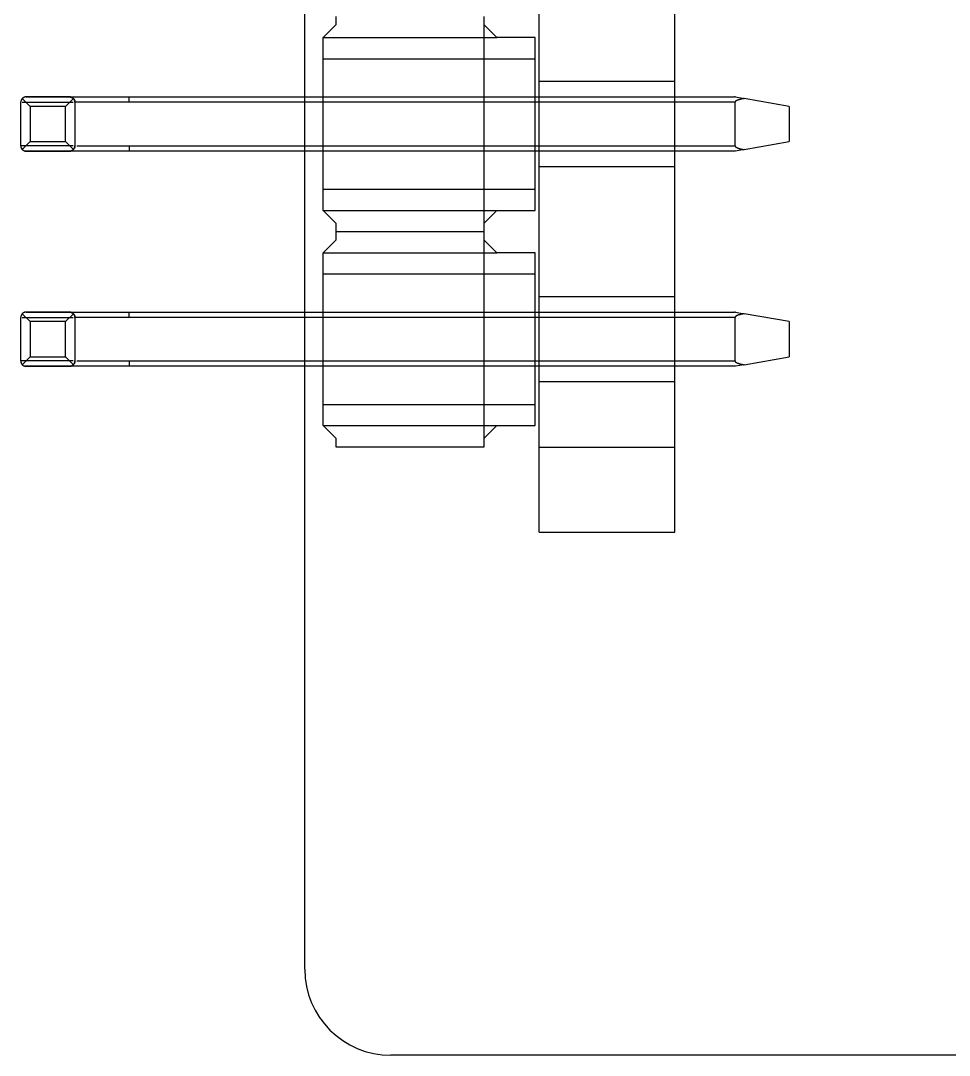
# Model space of a CAD drawing. Header units: millimetres. Extents: x -9.7 to 17, y -113.7 to -66.3.
# Drawn here: x -9.72 to 1.24, y -113.69 to -101.48 of the extents above; entities that cross this region are included whole.
import ezdxf

# ---------------------------------------------------------------- set-up
doc = ezdxf.new("R2010")
doc.units = ezdxf.units.MM
doc.linetypes.add('HIDDEN', pattern=[9.525, 6.35, -3.175])
doc.layers.get('0').update_dxf_attribs({"lineweight": 70})
doc.layers.add('Hidden', color=7, linetype='HIDDEN', lineweight=70)

msp = doc.modelspace()

# ---------------------------------------------------------------- linework, layer by layer
at = {"color": 7, "lineweight": -3}
for p, q in [((-6.368, -112.674), (-6.368, -67.335)), ((-3.6, -107.513), (-3.6, -72.493)), ((-2, -107.513), (-2, -99.426)), ((-9.72, -102.437), (-9.72, -102.441)), ((-9.72, -102.953), (-9.72, -102.441)), ((-9.607, -102.49), (-9.701, -102.396)), ((-9.133, -102.378), (-9.667, -102.378)), ((-9.656, -102.377), (-9.144, -102.377)), ((-9.193, -102.49), (-9.099, -102.396)), ((-9.134, -102.377), (-9.103, -102.377)), ((-9.103, -102.377), (-8.44, -102.377)), ((-9.08, -102.441), (-9.08, -102.953)), ((-8.44, -102.441), (-9.08, -102.441)), ((-8.44, -102.377), (-6.368, -102.377)), ((-6.368, -102.441), (-8.44, -102.441)), ((-9.193, -102.49), (-9.607, -102.49)), ((-9.607, -102.49), (-9.607, -102.904)), ((-9.193, -102.904), (-9.193, -102.49)), ((-9.701, -102.999), (-9.607, -102.904)), ((-9.607, -102.904), (-9.193, -102.904)), ((-9.099, -102.999), (-9.193, -102.904)), ((-9.667, -103.016), (-9.133, -103.016)), ((-9.144, -103.017), (-9.656, -103.017)), ((-8.44, -103.017), (-9.144, -103.017)), ((-8.44, -102.953), (-6.368, -102.953)), ((-6.368, -103.017), (-8.44, -103.017)), ((-9.72, -104.977), (-9.72, -104.981)), ((-9.72, -105.493), (-9.72, -104.981)), ((-9.607, -105.03), (-9.701, -104.936)), ((-9.133, -104.918), (-9.667, -104.918)), ((-9.656, -104.917), (-9.144, -104.917)), ((-9.193, -105.03), (-9.099, -104.936)), ((-9.134, -104.917), (-9.103, -104.917)), ((-9.103, -104.917), (-8.44, -104.917)), ((-9.08, -104.981), (-9.08, -105.493)), ((-8.44, -104.981), (-9.08, -104.981)), ((-8.44, -104.917), (-6.368, -104.917)), ((-6.368, -104.981), (-8.44, -104.981)), ((-9.193, -105.03), (-9.607, -105.03)), ((-9.607, -105.03), (-9.607, -105.444)), ((-9.193, -105.444), (-9.193, -105.03)), ((-9.701, -105.539), (-9.607, -105.444)), ((-9.607, -105.444), (-9.193, -105.444)), ((-9.099, -105.539), (-9.193, -105.444)), ((-8.44, -105.493), (-6.368, -105.493)), ((-9.667, -105.556), (-9.133, -105.556)), ((-9.144, -105.557), (-9.656, -105.557)), ((-8.44, -105.557), (-9.144, -105.557)), ((-6.368, -105.557), (-8.44, -105.557)), ((-3.6, -107.513), (-2, -107.513)), ((8.364, -113.69), (-5.352, -113.69))]:
    msp.add_line(p, q, dxfattribs=at)
msp.add_arc((-5.352, -112.674), 1.016, 180, 270, dxfattribs=at)
for centre in [(-8.44, -102.441), (-8.44, -104.981)]:
    msp.add_ellipse(centre, major_axis=(0, -0.064), ratio=0.000208, start_param=1.570796, end_param=3.141593, dxfattribs=at)
at = {"color": 7, "lineweight": -3, "extrusion": (-7.42711e-49, 7.95599e-31, -1)}
for centre in [(-8.44, -102.953), (-8.44, -105.493)]:
    msp.add_ellipse(centre, major_axis=(0, 0.064), ratio=0.000208, start_param=1.570796, end_param=3.141593, dxfattribs=at)
at = {"color": 7, "lineweight": -3}
for points, knots in [([(-9.701, -102.396), (-9.705, -102.4), (-9.71, -102.406), (-9.714, -102.415), (-9.716, -102.42), (-9.718, -102.424), (-9.719, -102.428), (-9.719, -102.43), (-9.719, -102.432), (-9.72, -102.434), (-9.72, -102.436), (-9.72, -102.439), (-9.72, -102.44), (-9.72, -102.441)], [0, 0, 0, 0, 0.337858, 0.4465, 0.575502, 0.652676, 0.743645, 0.778355, 0.815966, 0.856935, 0.901466, 0.949498, 1, 1, 1, 1]), ([(-9.667, -102.378), (-9.668, -102.379), (-9.67, -102.379), (-9.674, -102.38), (-9.677, -102.381), (-9.681, -102.382), (-9.687, -102.385), (-9.694, -102.389), (-9.699, -102.394), (-9.701, -102.396)], [0, 0, 0, 0, 0.085863, 0.170561, 0.254296, 0.378541, 0.501828, 0.748342, 1, 1, 1, 1]), ([(-9.656, -102.377), (-9.658, -102.377), (-9.662, -102.377), (-9.665, -102.378), (-9.667, -102.378)], [0, 0, 0, 0, 0.55994, 1, 1, 1, 1]), ([(-9.144, -102.377), (-9.142, -102.377), (-9.138, -102.377), (-9.135, -102.378), (-9.133, -102.378)], [0, 0, 0, 0, 0.55994, 1, 1, 1, 1]), ([(-9.099, -102.396), (-9.101, -102.394), (-9.106, -102.389), (-9.113, -102.385), (-9.119, -102.382), (-9.123, -102.381), (-9.126, -102.38), (-9.13, -102.379), (-9.132, -102.379), (-9.133, -102.378)], [0, 0, 0, 0, 0.250981, 0.497293, 0.620649, 0.745069, 0.828977, 0.913887, 1, 1, 1, 1]), ([(-9.08, -102.441), (-9.08, -102.441), (-9.08, -102.44), (-9.08, -102.438), (-9.08, -102.436), (-9.08, -102.435), (-9.081, -102.433), (-9.081, -102.431), (-9.081, -102.428), (-9.082, -102.425), (-9.083, -102.422), (-9.084, -102.419), (-9.085, -102.415), (-9.088, -102.409), (-9.093, -102.402), (-9.097, -102.398), (-9.099, -102.396)], [0, 0, 0, 0, 0.033141, 0.065982, 0.098538, 0.130825, 0.173485, 0.215737, 0.257622, 0.319854, 0.381505, 0.44273, 0.503682, 0.665984, 0.830465, 1, 1, 1, 1]), ([(-9.72, -102.953), (-9.72, -102.954), (-9.72, -102.955), (-9.72, -102.957), (-9.72, -102.958), (-9.72, -102.96), (-9.719, -102.962), (-9.719, -102.964), (-9.719, -102.967), (-9.718, -102.969), (-9.717, -102.972), (-9.716, -102.975), (-9.715, -102.98), (-9.712, -102.985), (-9.707, -102.992), (-9.703, -102.997), (-9.701, -102.999)], [0, 0, 0, 0, 0.033141, 0.065982, 0.098538, 0.130825, 0.173485, 0.215737, 0.257622, 0.319854, 0.381505, 0.44273, 0.503682, 0.665984, 0.830465, 1, 1, 1, 1]), ([(-9.701, -102.999), (-9.699, -103.001), (-9.694, -103.005), (-9.687, -103.009), (-9.681, -103.012), (-9.677, -103.014), (-9.674, -103.015), (-9.67, -103.016), (-9.668, -103.016), (-9.667, -103.016)], [0, 0, 0, 0, 0.250981, 0.497293, 0.620649, 0.745069, 0.828977, 0.913887, 1, 1, 1, 1]), ([(-9.656, -103.017), (-9.658, -103.017), (-9.662, -103.017), (-9.665, -103.017), (-9.667, -103.016)], [0, 0, 0, 0, 0.55994, 1, 1, 1, 1]), ([(-9.144, -103.017), (-9.142, -103.017), (-9.138, -103.017), (-9.135, -103.017), (-9.133, -103.016)], [0, 0, 0, 0, 0.55994, 1, 1, 1, 1]), ([(-9.133, -103.016), (-9.132, -103.016), (-9.13, -103.016), (-9.126, -103.015), (-9.123, -103.014), (-9.119, -103.012), (-9.113, -103.009), (-9.106, -103.005), (-9.101, -103.001), (-9.099, -102.999)], [0, 0, 0, 0, 0.085863, 0.170561, 0.254296, 0.378541, 0.501828, 0.748342, 1, 1, 1, 1]), ([(-9.099, -102.999), (-9.095, -102.994), (-9.09, -102.989), (-9.086, -102.98), (-9.084, -102.975), (-9.082, -102.97), (-9.081, -102.967), (-9.081, -102.964), (-9.081, -102.962), (-9.08, -102.96), (-9.08, -102.958), (-9.08, -102.956), (-9.08, -102.954), (-9.08, -102.953)], [0, 0, 0, 0, 0.337858, 0.4465, 0.575502, 0.652676, 0.743645, 0.778355, 0.815966, 0.856935, 0.901466, 0.949498, 1, 1, 1, 1]), ([(-9.059, -102.953), (-9.059, -102.953), (-9.049, -102.953), (-9.028, -102.953), (-8.991, -102.953), (-8.945, -102.953), (-8.89, -102.953), (-8.827, -102.953), (-8.758, -102.953), (-8.685, -102.953), (-8.609, -102.953), (-8.528, -102.953), (-8.471, -102.953), (-8.44, -102.953)], [0, 0, 0, 0, 0.000963, 0.044413, 0.104314, 0.17947, 0.268626, 0.370353, 0.482824, 0.604183, 0.724831, 0.849982, 1, 1, 1, 1]), ([(-9.701, -104.936), (-9.705, -104.94), (-9.71, -104.946), (-9.714, -104.955), (-9.716, -104.96), (-9.718, -104.964), (-9.719, -104.968), (-9.719, -104.97), (-9.719, -104.972), (-9.72, -104.974), (-9.72, -104.976), (-9.72, -104.979), (-9.72, -104.98), (-9.72, -104.981)], [0, 0, 0, 0, 0.337858, 0.4465, 0.575502, 0.652676, 0.743645, 0.778355, 0.815966, 0.856935, 0.901466, 0.949498, 1, 1, 1, 1]), ([(-9.667, -104.918), (-9.668, -104.919), (-9.67, -104.919), (-9.674, -104.92), (-9.677, -104.921), (-9.681, -104.922), (-9.687, -104.925), (-9.694, -104.929), (-9.699, -104.934), (-9.701, -104.936)], [0, 0, 0, 0, 0.085863, 0.170561, 0.254296, 0.378541, 0.501828, 0.748342, 1, 1, 1, 1]), ([(-9.656, -104.917), (-9.658, -104.917), (-9.662, -104.917), (-9.665, -104.918), (-9.667, -104.918)], [0, 0, 0, 0, 0.55994, 1, 1, 1, 1]), ([(-9.144, -104.917), (-9.142, -104.917), (-9.138, -104.917), (-9.135, -104.918), (-9.133, -104.918)], [0, 0, 0, 0, 0.55994, 1, 1, 1, 1]), ([(-9.099, -104.936), (-9.101, -104.934), (-9.106, -104.929), (-9.113, -104.925), (-9.119, -104.922), (-9.123, -104.921), (-9.126, -104.92), (-9.13, -104.919), (-9.132, -104.919), (-9.133, -104.918)], [0, 0, 0, 0, 0.250981, 0.497293, 0.620649, 0.745069, 0.828977, 0.913887, 1, 1, 1, 1]), ([(-9.08, -104.981), (-9.08, -104.981), (-9.08, -104.98), (-9.08, -104.978), (-9.08, -104.976), (-9.08, -104.975), (-9.081, -104.973), (-9.081, -104.971), (-9.081, -104.968), (-9.082, -104.965), (-9.083, -104.962), (-9.084, -104.959), (-9.085, -104.955), (-9.088, -104.949), (-9.093, -104.942), (-9.097, -104.938), (-9.099, -104.936)], [0, 0, 0, 0, 0.033141, 0.065982, 0.098538, 0.130825, 0.173485, 0.215737, 0.257622, 0.319854, 0.381505, 0.44273, 0.503682, 0.665984, 0.830465, 1, 1, 1, 1]), ([(-9.72, -105.493), (-9.72, -105.494), (-9.72, -105.495), (-9.72, -105.497), (-9.72, -105.498), (-9.72, -105.5), (-9.719, -105.502), (-9.719, -105.504), (-9.719, -105.507), (-9.718, -105.509), (-9.717, -105.512), (-9.716, -105.515), (-9.715, -105.52), (-9.712, -105.525), (-9.707, -105.532), (-9.703, -105.537), (-9.701, -105.539)], [0, 0, 0, 0, 0.033141, 0.065982, 0.098538, 0.130825, 0.173485, 0.215737, 0.257622, 0.319854, 0.381505, 0.44273, 0.503682, 0.665984, 0.830465, 1, 1, 1, 1]), ([(-9.099, -105.539), (-9.095, -105.534), (-9.09, -105.529), (-9.086, -105.52), (-9.084, -105.515), (-9.082, -105.51), (-9.081, -105.507), (-9.081, -105.504), (-9.081, -105.502), (-9.08, -105.5), (-9.08, -105.498), (-9.08, -105.496), (-9.08, -105.494), (-9.08, -105.493)], [0, 0, 0, 0, 0.337858, 0.4465, 0.575502, 0.652676, 0.743645, 0.778355, 0.815966, 0.856935, 0.901466, 0.949498, 1, 1, 1, 1]), ([(-9.059, -105.493), (-9.059, -105.493), (-9.049, -105.493), (-9.028, -105.493), (-8.991, -105.493), (-8.945, -105.493), (-8.89, -105.493), (-8.827, -105.493), (-8.758, -105.493), (-8.685, -105.493), (-8.609, -105.493), (-8.528, -105.493), (-8.471, -105.493), (-8.44, -105.493)], [0, 0, 0, 0, 0.000963, 0.044413, 0.104314, 0.17947, 0.268626, 0.370353, 0.482824, 0.604183, 0.724831, 0.849982, 1, 1, 1, 1]), ([(-9.701, -105.539), (-9.699, -105.541), (-9.694, -105.545), (-9.687, -105.549), (-9.681, -105.552), (-9.677, -105.554), (-9.674, -105.555), (-9.67, -105.556), (-9.668, -105.556), (-9.667, -105.556)], [0, 0, 0, 0, 0.250981, 0.497293, 0.620649, 0.745069, 0.828977, 0.913887, 1, 1, 1, 1]), ([(-9.656, -105.557), (-9.658, -105.557), (-9.662, -105.557), (-9.665, -105.557), (-9.667, -105.556)], [0, 0, 0, 0, 0.55994, 1, 1, 1, 1]), ([(-9.144, -105.557), (-9.142, -105.557), (-9.138, -105.557), (-9.135, -105.557), (-9.133, -105.556)], [0, 0, 0, 0, 0.55994, 1, 1, 1, 1]), ([(-9.133, -105.556), (-9.132, -105.556), (-9.13, -105.556), (-9.126, -105.555), (-9.123, -105.554), (-9.119, -105.552), (-9.113, -105.549), (-9.106, -105.545), (-9.101, -105.541), (-9.099, -105.539)], [0, 0, 0, 0, 0.085863, 0.170561, 0.254296, 0.378541, 0.501828, 0.748342, 1, 1, 1, 1])]:
    msp.add_open_spline(points, degree=3, knots=knots, dxfattribs=at)
at = {"layer": 'Hidden', "color": 7, "lineweight": -3}
for p, q in [((-6, -101.427), (-6, -101.527)), ((-4.25, -101.527), (-4.25, -101.427)), ((-6, -101.527), (-6.15, -101.677)), ((-4.1, -101.677), (-4.25, -101.527)), ((-4.25, -103.867), (-4.25, -101.527)), ((-6.15, -101.927), (-6.15, -101.677)), ((-6.15, -101.677), (-4.1, -101.677)), ((-3.65, -101.677), (-4.1, -101.677)), ((-3.65, -101.927), (-3.65, -101.677)), ((-6.15, -103.467), (-6.15, -101.927)), ((-6.15, -101.927), (-3.65, -101.927)), ((-3.65, -103.467), (-3.65, -101.927)), ((-2, -102.197), (-3.6, -102.197)), ((-3.6, -103.197), (-2, -103.197)), ((-6.15, -103.717), (-6.15, -103.467)), ((-6.15, -103.467), (-3.65, -103.467)), ((-3.65, -103.717), (-3.65, -103.467)), ((-6.15, -103.717), (-4.1, -103.717)), ((-6.15, -103.717), (-6, -103.867)), ((-4.25, -103.867), (-4.1, -103.717)), ((-4.1, -103.717), (-3.65, -103.717)), ((-6, -103.867), (-6, -103.967)), ((-4.25, -103.967), (-4.25, -103.867)), ((-6, -103.967), (-4.25, -103.967)), ((-6, -103.967), (-4.25, -103.967)), ((-6, -103.967), (-6, -104.067)), ((-4.25, -104.067), (-4.25, -103.967)), ((-6, -104.067), (-6.15, -104.217)), ((-4.1, -104.217), (-4.25, -104.067)), ((-4.25, -106.407), (-4.25, -104.067)), ((-6.15, -104.467), (-6.15, -104.217)), ((-6.15, -104.217), (-4.1, -104.217)), ((-3.65, -104.217), (-4.1, -104.217)), ((-3.65, -104.467), (-3.65, -104.217)), ((-6.15, -106.007), (-6.15, -104.467)), ((-6.15, -104.467), (-3.65, -104.467)), ((-3.65, -106.007), (-3.65, -104.467)), ((-2, -104.737), (-3.6, -104.737)), ((-3.6, -105.737), (-2, -105.737)), ((-6.15, -106.257), (-6.15, -106.007)), ((-6.15, -106.007), (-3.65, -106.007)), ((-3.65, -106.257), (-3.65, -106.007)), ((-6.15, -106.257), (-4.1, -106.257)), ((-6.15, -106.257), (-6, -106.407)), ((-4.25, -106.407), (-4.1, -106.257)), ((-4.1, -106.257), (-3.65, -106.257)), ((-6, -106.407), (-6, -106.507)), ((-4.25, -106.507), (-4.25, -106.407)), ((-6, -106.507), (-4.25, -106.507)), ((-3.6, -106.513), (-2, -106.513))]:
    msp.add_line(p, q, dxfattribs=at)
at = {"layer": 'Hidden', "lineweight": -3}
for p, q in [((-9.701, -102.441), (-9.102, -102.441)), ((-9.656, -102.377), (-9.667, -102.378)), ((-9.144, -102.377), (-9.141, -102.377)), ((-9.141, -102.377), (-9.133, -102.378)), ((-6.368, -102.377), (-6.15, -102.377)), ((-6.15, -102.441), (-6.368, -102.441)), ((-6.15, -102.377), (-4.25, -102.377)), ((-4.25, -102.441), (-6.15, -102.441)), ((-4.25, -102.377), (-3.65, -102.377)), ((-3.65, -102.441), (-4.25, -102.441)), ((-3.65, -102.377), (-3.6, -102.377)), ((-3.6, -102.441), (-3.65, -102.441)), ((-3.6, -102.377), (-2, -102.377)), ((-2, -102.441), (-3.6, -102.441)), ((-2, -102.377), (-1.296, -102.377)), ((-1.29, -102.441), (-2, -102.441)), ((-1.29, -102.953), (-1.29, -102.441)), ((-1.284, -102.378), (-1.288, -102.378)), ((-1.284, -102.378), (-1.184, -102.396)), ((-0.65, -102.49), (-1.184, -102.396)), ((-0.65, -102.49), (-0.65, -102.904)), ((-1.184, -102.999), (-0.65, -102.904)), ((-9.102, -102.953), (-9.72, -102.953)), ((-9.667, -103.016), (-9.656, -103.017)), ((-9.133, -103.016), (-9.144, -103.017)), ((-6.368, -102.953), (-6.15, -102.953)), ((-6.15, -103.017), (-6.368, -103.017)), ((-6.15, -102.953), (-4.25, -102.953)), ((-4.25, -103.017), (-6.15, -103.017)), ((-4.25, -102.953), (-3.65, -102.953)), ((-3.65, -103.017), (-4.25, -103.017)), ((-3.65, -102.953), (-3.6, -102.953)), ((-3.6, -103.017), (-3.65, -103.017)), ((-3.6, -102.953), (-2, -102.953)), ((-2, -103.017), (-3.6, -103.017)), ((-2, -102.953), (-1.29, -102.953)), ((-1.296, -103.017), (-2, -103.017)), ((-1.284, -103.016), (-1.288, -103.017)), ((-1.184, -102.999), (-1.284, -103.016)), ((-9.701, -104.981), (-9.102, -104.981)), ((-9.656, -104.917), (-9.667, -104.918)), ((-9.144, -104.917), (-9.141, -104.917)), ((-9.141, -104.917), (-9.133, -104.918)), ((-6.368, -104.917), (-6.15, -104.917)), ((-6.15, -104.981), (-6.368, -104.981)), ((-6.15, -104.917), (-4.25, -104.917)), ((-4.25, -104.981), (-6.15, -104.981)), ((-4.25, -104.917), (-3.65, -104.917)), ((-3.65, -104.981), (-4.25, -104.981)), ((-3.65, -104.917), (-3.6, -104.917)), ((-3.6, -104.981), (-3.65, -104.981)), ((-3.6, -104.917), (-2, -104.917)), ((-2, -104.981), (-3.6, -104.981)), ((-2, -104.917), (-1.296, -104.917)), ((-1.29, -104.981), (-2, -104.981)), ((-1.29, -105.493), (-1.29, -104.981)), ((-1.284, -104.918), (-1.184, -104.936)), ((-0.65, -105.03), (-1.184, -104.936)), ((-0.65, -105.03), (-0.65, -105.444)), ((-9.102, -105.493), (-9.72, -105.493)), ((-6.368, -105.493), (-6.15, -105.493)), ((-6.15, -105.493), (-4.25, -105.493)), ((-4.25, -105.493), (-3.65, -105.493)), ((-3.65, -105.493), (-3.6, -105.493)), ((-3.6, -105.493), (-2, -105.493)), ((-2, -105.493), (-1.29, -105.493)), ((-1.184, -105.539), (-0.65, -105.444)), ((-9.667, -105.556), (-9.656, -105.557)), ((-9.133, -105.556), (-9.144, -105.557)), ((-6.15, -105.557), (-6.368, -105.557)), ((-4.25, -105.557), (-6.15, -105.557)), ((-3.65, -105.557), (-4.25, -105.557)), ((-3.6, -105.557), (-3.65, -105.557)), ((-2, -105.557), (-3.6, -105.557)), ((-1.296, -105.557), (-2, -105.557)), ((-1.284, -105.556), (-1.288, -105.557)), ((-1.184, -105.539), (-1.284, -105.556))]:
    msp.add_line(p, q, dxfattribs=at)
for centre in [(-8.44, -102.953), (-8.44, -105.493)]:
    msp.add_ellipse(centre, major_axis=(0, -0.064), ratio=0.000308, start_param=4.712389, end_param=6.283185, dxfattribs=at)
at = {"layer": 'Hidden', "lineweight": -3, "extrusion": (-1.06487e-48, 7.98487e-31, -1)}
msp.add_ellipse((-8.44, -104.981), major_axis=(0, 0.064), ratio=0.000298, start_param=4.712389, end_param=6.283185, dxfattribs=at)
at = {"layer": 'Hidden', "lineweight": -3}
for points, knots in [([(-9.688, -102.386), (-9.689, -102.387), (-9.694, -102.389), (-9.702, -102.396), (-9.708, -102.404), (-9.711, -102.408), (-9.712, -102.409)], [0, 0, 0, 0, 0.099491, 0.497425, 0.895357, 1, 1, 1, 1]), ([(-9.667, -102.378), (-9.667, -102.378), (-9.672, -102.379), (-9.679, -102.381), (-9.686, -102.385), (-9.688, -102.386)], [0, 0, 0, 0, 0.046954, 0.583385, 1, 1, 1, 1]), ([(-9.144, -102.377), (-9.144, -102.377), (-9.144, -102.377), (-9.144, -102.377), (-9.144, -102.377)], [0, 0, 0, 0, 0.237226, 1, 1, 1, 1]), ([(-9.133, -102.378), (-9.133, -102.378), (-9.129, -102.379), (-9.12, -102.381), (-9.113, -102.385), (-9.11, -102.388)], [0, 0, 0, 0, 0.010081, 0.504404, 1, 1, 1, 1]), ([(-9.11, -102.388), (-9.109, -102.388), (-9.106, -102.39), (-9.099, -102.396), (-9.09, -102.406), (-9.084, -102.417), (-9.081, -102.429), (-9.08, -102.437), (-9.08, -102.441)], [0, 0, 0, 0, 0.007608, 0.214082, 0.420557, 0.622741, 0.816856, 1, 1, 1, 1]), ([(-1.284, -102.378), (-1.287, -102.378), (-1.29, -102.377), (-1.294, -102.377), (-1.296, -102.377)], [0, 0, 0, 0, 0.559948, 1, 1, 1, 1]), ([(-1.184, -102.396), (-1.203, -102.4), (-1.228, -102.405), (-1.256, -102.414), (-1.268, -102.419), (-1.277, -102.424), (-1.281, -102.427), (-1.285, -102.43), (-1.286, -102.432), (-1.288, -102.434), (-1.289, -102.436), (-1.29, -102.439), (-1.29, -102.44), (-1.29, -102.441)], [0, 0, 0, 0, 0.498784, 0.623652, 0.748571, 0.811071, 0.87372, 0.89462, 0.915601, 0.936632, 0.957665, 0.978774, 1, 1, 1, 1]), ([(-9.72, -102.953), (-9.72, -102.957), (-9.72, -102.965), (-9.716, -102.977), (-9.713, -102.983), (-9.711, -102.986)], [0, 0, 0, 0, 0.336614, 0.6934, 1, 1, 1, 1]), ([(-9.711, -102.986), (-9.711, -102.987), (-9.708, -102.991), (-9.703, -102.997), (-9.699, -103.001), (-9.697, -103.002)], [0, 0, 0, 0, 0.107012, 0.728949, 1, 1, 1, 1]), ([(-9.656, -103.017), (-9.656, -103.017), (-9.656, -103.017), (-9.656, -103.017), (-9.656, -103.017)], [0, 0, 0, 0, 0.237352, 1, 1, 1, 1]), ([(-9.109, -103.007), (-9.109, -103.007), (-9.113, -103.009), (-9.12, -103.013), (-9.129, -103.016), (-9.133, -103.016), (-9.133, -103.016)], [0, 0, 0, 0, 0.009738, 0.509956, 0.990207, 1, 1, 1, 1]), ([(-9.096, -102.995), (-9.097, -102.996), (-9.101, -103.001), (-9.105, -103.004), (-9.109, -103.007)], [0, 0, 0, 0, 0.270642, 1, 1, 1, 1]), ([(-9.08, -102.953), (-9.08, -102.957), (-9.081, -102.965), (-9.084, -102.977), (-9.088, -102.984), (-9.09, -102.987)], [0, 0, 0, 0, 0.328985, 0.677676, 1, 1, 1, 1]), ([(-1.284, -103.016), (-1.287, -103.017), (-1.29, -103.017), (-1.294, -103.017), (-1.296, -103.017)], [0, 0, 0, 0, 0.559948, 1, 1, 1, 1]), ([(-1.29, -102.953), (-1.29, -102.954), (-1.29, -102.955), (-1.289, -102.957), (-1.289, -102.958), (-1.288, -102.96), (-1.287, -102.962), (-1.285, -102.964), (-1.282, -102.967), (-1.279, -102.969), (-1.274, -102.972), (-1.269, -102.975), (-1.258, -102.98), (-1.24, -102.986), (-1.214, -102.993), (-1.194, -102.997), (-1.184, -102.999)], [0, 0, 0, 0, 0.013952, 0.028069, 0.042547, 0.057565, 0.078701, 0.10141, 0.125956, 0.166654, 0.212477, 0.263794, 0.320868, 0.502434, 0.728433, 1, 1, 1, 1]), ([(-9.688, -104.926), (-9.689, -104.927), (-9.694, -104.929), (-9.702, -104.936), (-9.708, -104.944), (-9.711, -104.948), (-9.712, -104.949)], [0, 0, 0, 0, 0.099491, 0.497425, 0.895357, 1, 1, 1, 1]), ([(-9.667, -104.918), (-9.667, -104.918), (-9.672, -104.919), (-9.679, -104.921), (-9.686, -104.925), (-9.688, -104.926)], [0, 0, 0, 0, 0.046954, 0.583385, 1, 1, 1, 1]), ([(-9.144, -104.917), (-9.144, -104.917), (-9.144, -104.917), (-9.144, -104.917), (-9.144, -104.917)], [0, 0, 0, 0, 0.237226, 1, 1, 1, 1]), ([(-9.133, -104.918), (-9.133, -104.918), (-9.129, -104.919), (-9.12, -104.921), (-9.113, -104.925), (-9.11, -104.928)], [0, 0, 0, 0, 0.010081, 0.504404, 1, 1, 1, 1]), ([(-9.11, -104.928), (-9.109, -104.928), (-9.106, -104.93), (-9.099, -104.936), (-9.09, -104.946), (-9.084, -104.957), (-9.081, -104.969), (-9.08, -104.977), (-9.08, -104.981)], [0, 0, 0, 0, 0.007608, 0.214082, 0.420557, 0.622741, 0.816856, 1, 1, 1, 1]), ([(-1.284, -104.918), (-1.287, -104.918), (-1.29, -104.917), (-1.294, -104.917), (-1.296, -104.917)], [0, 0, 0, 0, 0.559948, 1, 1, 1, 1]), ([(-1.184, -104.936), (-1.203, -104.94), (-1.228, -104.945), (-1.256, -104.954), (-1.268, -104.959), (-1.277, -104.964), (-1.281, -104.967), (-1.285, -104.97), (-1.286, -104.972), (-1.288, -104.974), (-1.289, -104.976), (-1.29, -104.979), (-1.29, -104.98), (-1.29, -104.981)], [0, 0, 0, 0, 0.498784, 0.623652, 0.748571, 0.811071, 0.87372, 0.89462, 0.915601, 0.936632, 0.957665, 0.978774, 1, 1, 1, 1]), ([(-9.72, -105.493), (-9.72, -105.497), (-9.72, -105.505), (-9.716, -105.517), (-9.713, -105.523), (-9.711, -105.526)], [0, 0, 0, 0, 0.336614, 0.6934, 1, 1, 1, 1]), ([(-9.08, -105.493), (-9.08, -105.497), (-9.081, -105.505), (-9.084, -105.517), (-9.088, -105.524), (-9.09, -105.527)], [0, 0, 0, 0, 0.328985, 0.677676, 1, 1, 1, 1]), ([(-1.29, -105.493), (-1.29, -105.494), (-1.29, -105.495), (-1.289, -105.497), (-1.289, -105.498), (-1.288, -105.5), (-1.287, -105.502), (-1.285, -105.504), (-1.282, -105.507), (-1.279, -105.509), (-1.274, -105.512), (-1.269, -105.515), (-1.258, -105.52), (-1.24, -105.526), (-1.214, -105.533), (-1.194, -105.537), (-1.184, -105.539)], [0, 0, 0, 0, 0.013952, 0.028069, 0.042547, 0.057565, 0.078701, 0.10141, 0.125956, 0.166654, 0.212477, 0.263794, 0.320868, 0.502434, 0.728433, 1, 1, 1, 1]), ([(-9.711, -105.526), (-9.711, -105.527), (-9.708, -105.531), (-9.703, -105.537), (-9.699, -105.541), (-9.697, -105.542)], [0, 0, 0, 0, 0.107012, 0.728949, 1, 1, 1, 1]), ([(-9.656, -105.557), (-9.656, -105.557), (-9.656, -105.557), (-9.656, -105.557), (-9.656, -105.557)], [0, 0, 0, 0, 0.237352, 1, 1, 1, 1]), ([(-9.109, -105.547), (-9.109, -105.547), (-9.113, -105.549), (-9.12, -105.553), (-9.129, -105.556), (-9.133, -105.556), (-9.133, -105.556)], [0, 0, 0, 0, 0.009738, 0.509956, 0.990207, 1, 1, 1, 1]), ([(-9.096, -105.535), (-9.097, -105.536), (-9.101, -105.541), (-9.105, -105.544), (-9.109, -105.547)], [0, 0, 0, 0, 0.270642, 1, 1, 1, 1]), ([(-1.284, -105.556), (-1.287, -105.557), (-1.29, -105.557), (-1.294, -105.557), (-1.296, -105.557)], [0, 0, 0, 0, 0.559948, 1, 1, 1, 1])]:
    msp.add_open_spline(points, degree=3, knots=knots, dxfattribs=at)

doc.saveas('drawing.dxf')
